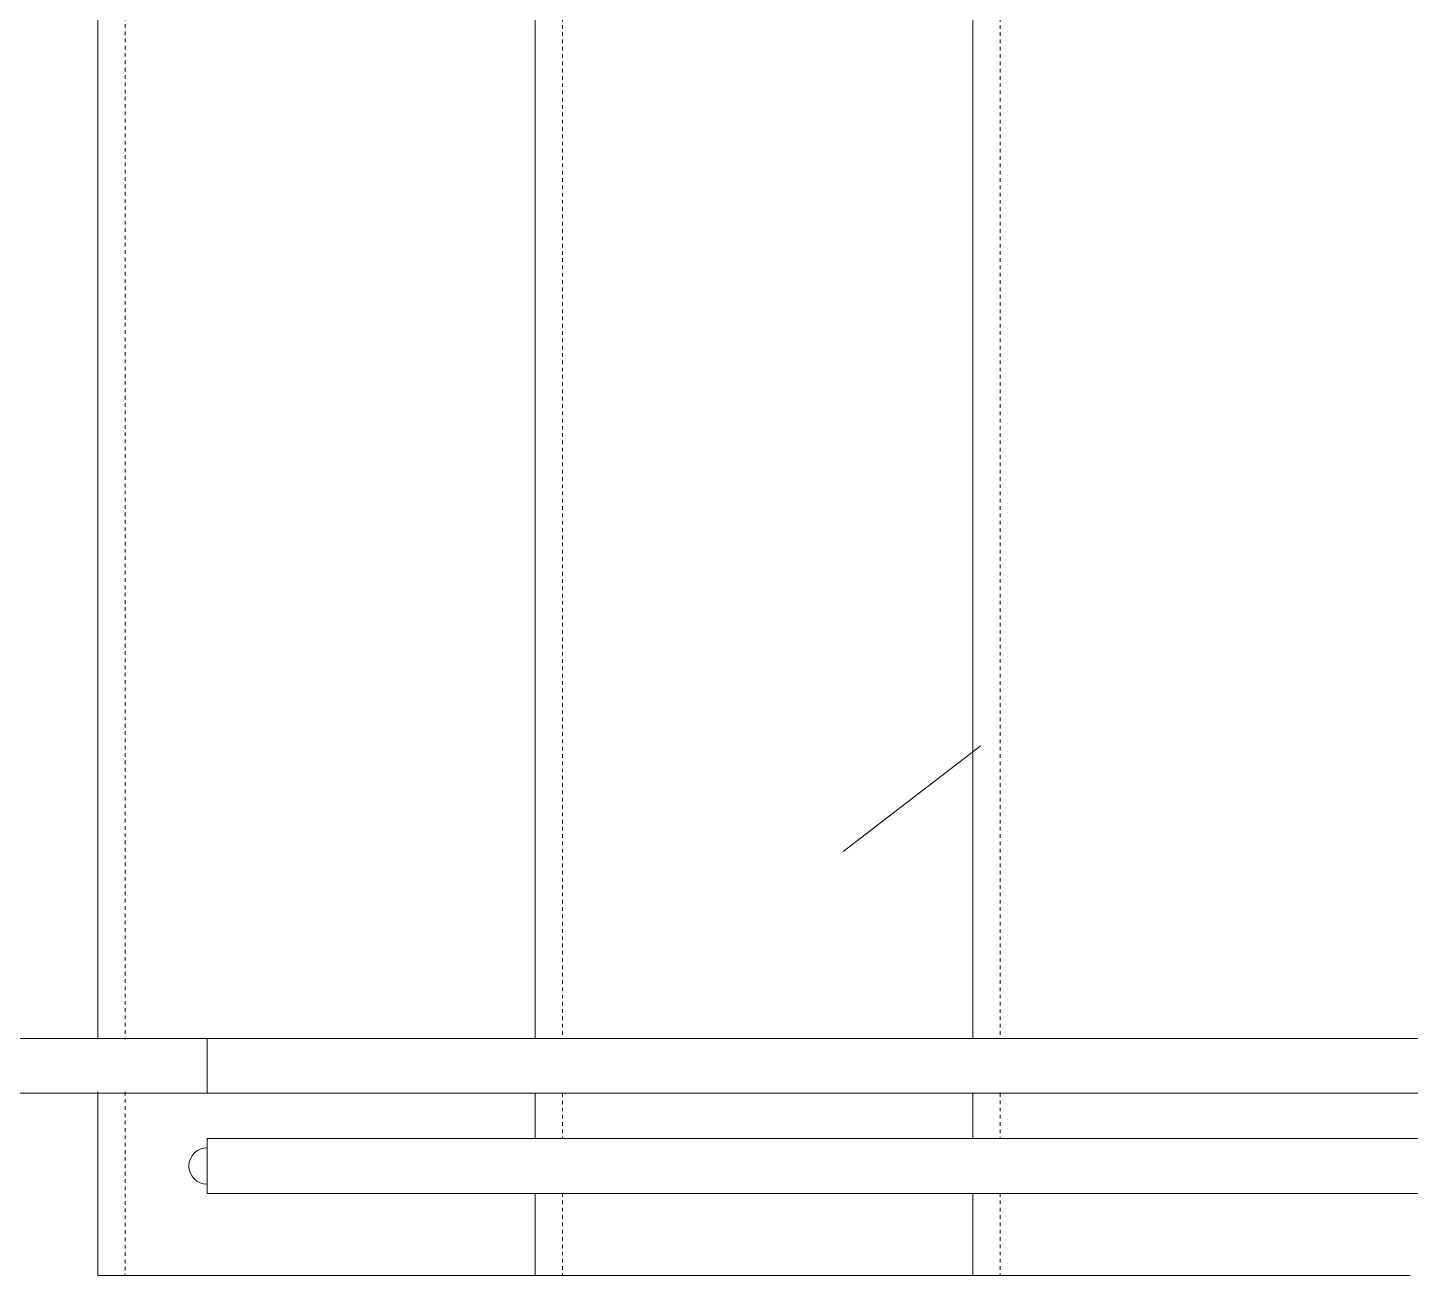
# Model space of a CAD drawing. Header units: inches. Extents: x -1551 to 2054, y 9767 to 12269.
# Drawn here: x 4.93 to 42.86, y 10818.99 to 10853.22 of the extents above; entities that cross this region are included whole.
import ezdxf

# ---------------------------------------------------------------- set-up
doc = ezdxf.new("R2010")
doc.units = ezdxf.units.IN
doc.header["$MEASUREMENT"] = 0
doc.linetypes.add('Overhead 1_16_', pattern=[0.101562, 0.0625, -0.039062])
for name, color, linetype, lineweight in [('0-1', 7, 'Continuous', 5), ('0-2', 7, 'Continuous', 9), ('A-FLOR-HRAL-1', 7, 'Continuous', 9), ('S-STRS-1', 7, 'Continuous', 9), ('S-STRS-2', 252, 'Continuous', 9), ('S-STRS-3', 7, 'Overhead 1_16_', 9)]:
    doc.layers.add(name, color=color, linetype=linetype, lineweight=lineweight)
pattern_1 = [(50, (0, 0), (103.28545, -9.0368), [10.8, -118.8]), (355, (0, 0), (-19.9797, 108.3155), [8.64, -95.04]), (100.451, (8.61, -0.75), (83.3065, 99.2783), [9.179, -100.964]), (46.184, (0, 28.8), (153.6832, -23.8353), [16.2, -178.2]), (96.636, (12.8, 26.81), (134.5904, 140.2742), [13.768, -151.447]), (351.184, (0, 28.8), (134.5915, 140.2725), [12.96, -142.56]), (21, (14.4, 21.6), (85.95435, -57.97756), [10.8, -118.8]), (326, (14.4, 21.6), (35.0378, 104.4212), [8.64, -95.04]), (71.451, (21.56, 16.77), (120.9926, 46.443), [9.179, -100.964]), (37.5, (0, 0), (1.75074, 47.93675), [4.752, -89.136, 4.752, -91.728, -95.4]), (37.5, (0, 0), (1.75074, 47.93675), [-190.368, 4.752, -90.648]), (7.5, (0, 0), (37.8818, 56.79546), [4.752, -50.256, 4.752, -86.976, -36.36]), (7.5, (0, 0), (37.8818, 56.79546), [-146.736, 4.752, -31.608]), (327.5, (-32.112, 0), (76.87036, -3.24809), [4.752, -31.248, 4.752, -107.568, -149.04]), (327.5, (-32.112, 0), (76.87036, -3.24809), [-148.32, 4.752, -144.288]), (317.5, (-46.51, 0), (83.9787, 14.41494), [4.752, -42.048, 4.752, -69.84, -105.84]), (317.5, (-46.51, 0), (83.9787, 14.41494), [-121.392, 4.752, -101.088])]

# ---------------------------------------------------------------- blocks, each defined once
blk = doc.blocks.new('Railing - 1_-2853207-KEY PLAN - 1ST FLOOR')
at = {"layer": 'A-FLOR-HRAL-1'}
for p, q in [((2, 11), (2, 0)), ((3.5, 0), (3.5, 11))]:
    blk.add_line(p, q, dxfattribs=at)
at = {"layer": 'A-FLOR-HRAL-1', "flags": 128}
for points in [[(2, 15), (2.001, 15.03), (2.002, 15.06), (2.005, 15.09), (2.01, 15.119), (2.015, 15.149), (2.021, 15.178), (2.029, 15.207), (2.038, 15.236), (2.048, 15.264), (2.059, 15.292), (2.071, 15.319), (2.085, 15.346), (2.099, 15.373), (2.115, 15.398), (2.131, 15.423), (2.148, 15.448), (2.167, 15.472), (2.186, 15.495), (2.206, 15.517), (2.227, 15.538), (2.249, 15.558), (2.272, 15.578), (2.296, 15.597), (2.32, 15.614), (2.345, 15.631), (2.37, 15.647), (2.397, 15.661), (2.423, 15.675), (2.45, 15.688), (2.478, 15.699), (2.506, 15.709), (2.535, 15.719), (2.564, 15.727), (2.593, 15.733), (2.623, 15.739), (2.652, 15.744), (2.682, 15.747), (2.712, 15.749), (2.742, 15.75), (2.75, 15.75)], [(2.75, 15.75), (2.78, 15.749), (2.81, 15.748), (2.84, 15.745), (2.869, 15.74), (2.899, 15.735), (2.928, 15.729), (2.957, 15.721), (2.986, 15.712), (3.014, 15.702), (3.042, 15.691), (3.069, 15.679), (3.096, 15.665), (3.123, 15.651), (3.148, 15.635), (3.173, 15.619), (3.198, 15.602), (3.222, 15.583), (3.245, 15.564), (3.267, 15.544), (3.288, 15.523), (3.308, 15.501), (3.328, 15.478), (3.347, 15.454), (3.364, 15.43), (3.381, 15.405), (3.397, 15.38), (3.411, 15.353), (3.425, 15.327), (3.438, 15.3), (3.449, 15.272), (3.459, 15.244), (3.469, 15.215), (3.477, 15.186), (3.483, 15.157), (3.489, 15.127), (3.494, 15.098), (3.497, 15.068), (3.499, 15.038), (3.5, 15.008), (3.5, 15)], [(2, 15), (2, 14.997), (2, 14.987), (2, 14.971), (2, 14.949), (2, 14.92), (2, 14.885), (2, 14.844), (2, 14.797), (2, 14.744), (2, 14.684), (2, 14.619), (2, 14.548), (2, 14.471), (2, 14.389), (2, 14.301), (2, 14.208), (2, 14.11), (2, 14.007), (2, 13.899), (2, 13.787), (2, 13.67), (2, 13.549), (2, 13.423), (2, 13.294), (2, 13.161), (2, 13.025), (2, 12.885), (2, 12.743), (2, 12.597), (2, 12.449), (2, 12.299), (2, 12.147), (2, 11.993), (2, 11.837), (2, 11.68), (2, 11.522), (2, 11.363), (2, 11.203), (2, 11.043), (2, 11)], [(2, 11), (2, 11.16), (2, 11.32), (2, 11.479), (2, 11.637), (2, 11.795), (2, 11.951), (2, 12.105), (2, 12.258), (2, 12.409), (2, 12.558), (2, 12.704), (2, 12.847), (2, 12.988), (2, 13.125), (2, 13.259), (2, 13.389), (2, 13.515), (2, 13.638), (2, 13.756), (2, 13.869), (2, 13.979), (2, 14.083), (2, 14.182), (2, 14.277), (2, 14.366), (2, 14.45), (2, 14.528), (2, 14.6), (2, 14.667), (2, 14.728), (2, 14.783), (2, 14.832), (2, 14.875), (2, 14.911), (2, 14.942), (2, 14.966), (2, 14.984), (2, 14.995), (2, 15)], [(3.5, 11), (3.5, 11.16), (3.5, 11.32), (3.5, 11.479), (3.5, 11.637), (3.5, 11.795), (3.5, 11.951), (3.5, 12.105), (3.5, 12.258), (3.5, 12.409), (3.5, 12.558), (3.5, 12.704), (3.5, 12.847), (3.5, 12.988), (3.5, 13.125), (3.5, 13.259), (3.5, 13.389), (3.5, 13.515), (3.5, 13.638), (3.5, 13.756), (3.5, 13.869), (3.5, 13.979), (3.5, 14.083), (3.5, 14.182), (3.5, 14.277), (3.5, 14.366), (3.5, 14.45), (3.5, 14.528), (3.5, 14.6), (3.5, 14.667), (3.5, 14.728), (3.5, 14.783), (3.5, 14.832), (3.5, 14.875), (3.5, 14.911), (3.5, 14.942), (3.5, 14.966), (3.5, 14.984), (3.5, 14.995), (3.5, 15)], [(3.5, 15), (3.5, 14.997), (3.5, 14.987), (3.5, 14.971), (3.5, 14.949), (3.5, 14.92), (3.5, 14.885), (3.5, 14.844), (3.5, 14.797), (3.5, 14.744), (3.5, 14.684), (3.5, 14.619), (3.5, 14.548), (3.5, 14.471), (3.5, 14.389), (3.5, 14.301), (3.5, 14.208), (3.5, 14.11), (3.5, 14.007), (3.5, 13.899), (3.5, 13.787), (3.5, 13.67), (3.5, 13.549), (3.5, 13.423), (3.5, 13.294), (3.5, 13.161), (3.5, 13.025), (3.5, 12.885), (3.5, 12.743), (3.5, 12.597), (3.5, 12.449), (3.5, 12.299), (3.5, 12.147), (3.5, 11.993), (3.5, 11.837), (3.5, 11.68), (3.5, 11.522), (3.5, 11.363), (3.5, 11.203), (3.5, 11.043), (3.5, 11)]]:
    blk.add_lwpolyline(points, dxfattribs=at)
at = {"layer": 'A-FLOR-HRAL-1'}
blk.add_arc((0, 0), 0.5, 360, 180, dxfattribs=at)
blk = doc.blocks.new('Railing - Railing-2756726-KEY PLAN - 1ST FLOOR')
at = {"layer": 'A-FLOR-HRAL-1'}
for p, q in [((-3954.924, 10825.489), (-3888.924, 10825.489)), ((-3954.924, 10823.989), (-3954.924, 10825.489)), ((-3954.924, 10823.989), (-3888.924, 10823.989)), ((-3954.924, 10822.739), (-3888.924, 10822.739)), ((-3954.924, 10821.239), (-3954.924, 10822.739)), ((-3954.924, 10821.239), (-3888.924, 10821.239))]:
    blk.add_line(p, q, dxfattribs=at)
at = {"rotation": 90}
blk.add_blockref('Railing - 1_-2853207-KEY PLAN - 1ST FLOOR', (-3954.924, 10821.989), dxfattribs=at)
blk = doc.blocks.new('CTR - 1st Phase - Shell_rvt-1-KEY PLAN - 1ST FLOOR')
at = {"layer": 'S-STRS-2'}
h = blk.add_hatch(dxfattribs=at)
h.set_pattern_fill('FP_8', color=256, style=0, pattern_type=2)
h.set_pattern_definition(pattern_1)
h.paths.add_polyline_path([(-3945.924, 10818.989), (-3933.924, 10818.989), (-3933.924, 10821.239), (-3945.924, 10821.239), (-3945.924, 10819.46)], flags=0)
h.paths.add_polyline_path([(-3945.924, 10822.739), (-3933.924, 10822.739), (-3933.924, 10823.989), (-3945.924, 10823.989)], flags=0)
h.paths.add_polyline_path([(-3936.92, 10825.489), (-3933.924, 10825.489), (-3933.924, 10867.489), (-3945.924, 10867.489), (-3945.924, 10825.489)], flags=0)
h.paths.add_polyline_path([(-3936.92, 10868.989), (-3933.924, 10868.989), (-3933.924, 10870.239), (-3945.924, 10870.239), (-3945.924, 10868.989)], flags=0)
h.paths.add_polyline_path([(-3933.924, 10871.739), (-3933.924, 10872.739), (-3945.924, 10872.739), (-3945.924, 10871.739), (-3936.92, 10871.739)], flags=0)
h.paths.add_polyline_path([(-3936.92, 10873.489), (-3933.924, 10873.489), (-3933.924, 10874.989), (-3945.924, 10874.989), (-3945.924, 10873.489)], flags=0)
h = blk.add_hatch(dxfattribs=at)
h.set_pattern_fill('FP_8', color=256, style=0, pattern_type=2)
h.set_pattern_definition(pattern_1)
h.paths.add_polyline_path([(-3933.924, 10818.989), (-3921.924, 10818.989), (-3921.924, 10821.239), (-3933.924, 10821.239), (-3933.924, 10819.46)], flags=0)
h.paths.add_polyline_path([(-3933.924, 10822.739), (-3921.924, 10822.739), (-3921.924, 10823.989), (-3933.924, 10823.989)], flags=0)
h.paths.add_polyline_path([(-3933.924, 10825.489), (-3921.924, 10825.489), (-3921.924, 10867.489), (-3933.924, 10867.489), (-3933.924, 10858.941)], flags=0)
h.paths.add_polyline_path([(-3933.924, 10868.989), (-3921.924, 10868.989), (-3921.924, 10870.239), (-3933.924, 10870.239)], flags=0)
h.paths.add_polyline_path([(-3921.924, 10871.739), (-3921.924, 10872.739), (-3933.924, 10872.739), (-3933.924, 10871.739), (-3923.624, 10871.739)], flags=0)
h.paths.add_polyline_path([(-3921.924, 10873.489), (-3921.924, 10874.989), (-3933.924, 10874.989), (-3933.924, 10873.489), (-3923.624, 10873.489)], flags=0)
at = {"layer": 'S-STRS-1'}
for p, q in [((-3957.924, 10867.515), (-3957.924, 10825.464)), ((-3945.924, 10867.489), (-3945.924, 10825.489)), ((-3933.924, 10867.489), (-3933.924, 10825.489)), ((-3957.924, 10824.033), (-3957.924, 10818.989)), ((-3945.924, 10823.989), (-3945.924, 10822.739)), ((-3933.924, 10823.989), (-3933.924, 10822.739)), ((-3945.924, 10821.239), (-3945.924, 10818.989)), ((-3933.924, 10821.239), (-3933.924, 10818.989)), ((-3957.924, 10818.989), (-3945.924, 10818.989)), ((-3945.924, 10818.989), (-3933.924, 10818.989)), ((-3933.924, 10818.989), (-3921.924, 10818.989))]:
    blk.add_line(p, q, dxfattribs=at)
at = {"layer": 'S-STRS-3'}
for p, q in [((-3957.174, 10867.515), (-3957.174, 10825.464)), ((-3945.174, 10867.489), (-3945.174, 10825.489)), ((-3933.174, 10867.489), (-3933.174, 10825.489)), ((-3957.174, 10824.027), (-3957.174, 10818.989)), ((-3945.174, 10823.989), (-3945.174, 10822.739)), ((-3933.174, 10823.989), (-3933.174, 10822.739)), ((-3945.174, 10821.239), (-3945.174, 10818.989)), ((-3933.174, 10821.239), (-3933.174, 10818.989))]:
    blk.add_line(p, q, dxfattribs=at)
at = {"layer": '0-2'}
blk.add_blockref('Railing - Railing-2756726-KEY PLAN - 1ST FLOOR', (0, 0), dxfattribs=at)

msp = doc.modelspace()

# ---------------------------------------------------------------- block references
at = {"layer": '0-1'}
msp.add_blockref('CTR - 1st Phase - Shell_rvt-1-KEY PLAN - 1ST FLOOR', (3964.779, 0), dxfattribs=at)

doc.saveas('drawing.dxf')
